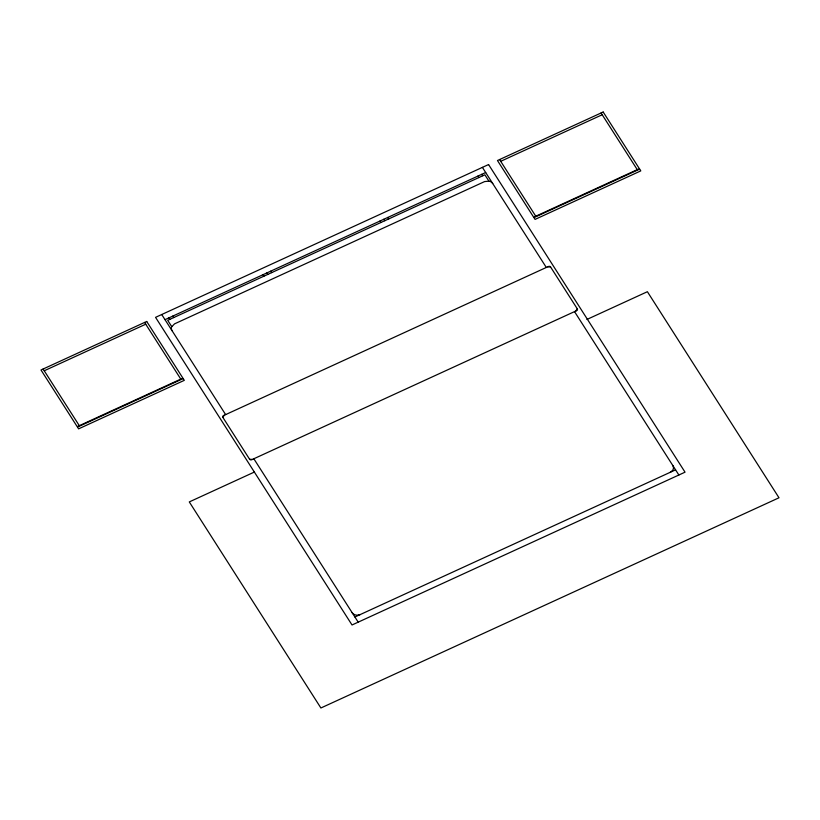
<?xml version="1.0" encoding="UTF-8"?>
<svg xmlns="http://www.w3.org/2000/svg" width="820" height="820" viewBox="0 0 820 820"><rect width="100%" height="100%" fill="white"/><g stroke="black" fill="none" stroke-linecap="round" stroke-linejoin="round"><path stroke-width="1.23" d="M670.288 472.279L672.554 470.475A5.996 5.033 -2 0 0 672.759 465.442M547.729 266.818L550.599 267.023L577.29 308.822A1.599 1.343 -2 0 1 576.634 310.647L251.73 459.733A1.599 1.343 -2 0 1 249.567 459.21L222.876 417.4A1.599 1.343 -2 0 1 223.532 415.576L548.436 266.49A1.599 1.343 -2 0 1 550.599 267.023M252.375 459.446L249.567 459.21M224.239 415.258L222.876 417.4M44.239 370.773L145.734 324.207M500.712 161.314L602.198 114.749M165.015 319.667L485.686 172.518M577.29 308.822L575.927 310.975M254.395 472.043L189.287 501.922L320.897 707.988L779 497.781L647.39 291.705L586.935 319.452M354.906 616.999L675.577 469.85M360.185 614.58L357.171 615.195A5.996 5.033 -2 0 1 352.087 612.581M601.07 112.986L637.263 169.648M499.585 159.551L535.778 216.224M482.396 167.372L546.315 267.463M574.523 311.62L678.868 475.005M488.894 181.107L484.866 174.803L167.71 320.333L171.739 326.637M481.811 174.301L482.754 175.777M477.937 176.085L478.87 177.55M387.727 217.474L388.659 218.95M383.842 219.258L384.785 220.723M379.967 221.031L380.91 222.507M270.733 271.164L271.666 272.63M266.848 272.937L267.791 274.413M262.974 274.72L263.917 276.186M172.764 316.11L173.707 317.586M168.889 317.893L169.832 319.359M161.724 314.521L225.643 414.612M253.851 458.769L358.196 622.154M144.607 322.444L180.789 379.106M43.111 369.01L79.304 425.682M172.067 330.706A5.996 5.033 -2 0 1 171.616 326.872L174.527 323.869L484.63 181.568L489.191 181.148A5.996 5.033 -2 0 1 492.738 183.567M146.718 321.471L41 369.984L77.193 426.646L182.911 378.143L146.718 321.471M488.566 164.543L155.554 317.35L352.026 624.983L685.038 472.176L488.566 164.543M603.182 112.012L497.463 160.525L533.656 217.187L639.374 168.684L603.182 112.012M183.188 378.584L77.469 427.087L78.597 428.86L184.315 380.347L183.188 378.584M639.661 169.125L533.943 217.628L535.07 219.401L640.789 170.888L639.661 169.125"/></g></svg>
